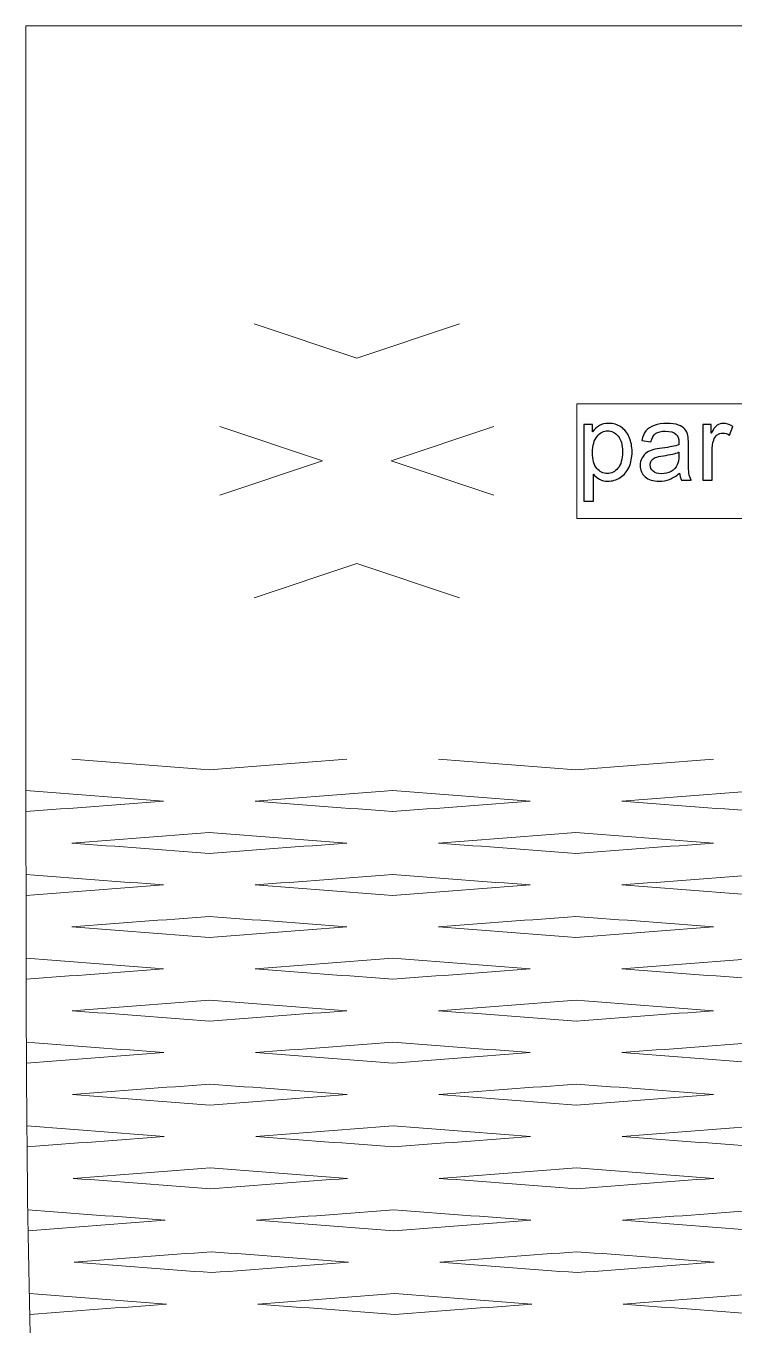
# Model space of a CAD drawing. Header units: centimetres. Extents: x -29.7 to 21.6, y -14.4 to 13.7.
# Drawn here: x 1.29 to 5.14, y 6.63 to 13.7 of the extents above; entities that cross this region are included whole.
import ezdxf

# ---------------------------------------------------------------- set-up
doc = ezdxf.new("R2010")
doc.units = ezdxf.units.CM
doc.header["$MEASUREMENT"] = 0
doc.layers.add('Layer 1', color=7, linetype='Continuous')

msp = doc.modelspace()

# ---------------------------------------------------------------- linework, layer by layer
at = {"layer": 'Layer 1', "color": 1, "lineweight": 9}
for points, knots in [([(1.28938, 9.70732), (1.28938, 9.70732), (1.28938, 13.6953), (1.28938, 13.6953), (1.28938, 13.6953), (1.28938, 13.6953), (11.25933, 13.6953), (11.25933, 13.6953), (11.25933, 13.6953), (11.25933, 13.6953), (11.25933, 9.70732), (11.25933, 9.70732)], [0, 0, 0, 0, 0.25, 0.25, 0.25, 0.25, 0.5, 0.5, 0.5, 0.5, 1, 1, 1, 1]), ([(2.53004, 12.07522), (2.53004, 12.07522), (3.08883, 11.88897), (3.08883, 11.88897), (3.08883, 11.88897), (3.08883, 11.88897), (3.64762, 12.07522), (3.64762, 12.07522)], [0, 0, 0, 0, 0.3333333, 0.3333333, 0.3333333, 0.3333333, 1, 1, 1, 1]), ([(8.76143, 11.01684), (8.76143, 11.01684), (4.28579, 11.01684), (4.28579, 11.01684), (4.28579, 11.01684), (4.28579, 11.01684), (4.28579, 11.64086), (4.28579, 11.64086), (4.28579, 11.64086), (4.28579, 11.64086), (8.76143, 11.64086), (8.76143, 11.64086), (8.76143, 11.64086), (8.76143, 11.64086), (8.76143, 11.01684), (8.76143, 11.01684)], [0, 0, 0, 0, 0.2, 0.2, 0.2, 0.2, 0.4, 0.4, 0.4, 0.4, 0.6, 0.6, 0.6, 0.6, 1, 1, 1, 1]), ([(8.76143, 11.01684), (8.76143, 11.01684), (4.28579, 11.01684), (4.28579, 11.01684), (4.28579, 11.01684), (4.28579, 11.01684), (4.28579, 11.64086), (4.28579, 11.64086), (4.28579, 11.64086), (4.28579, 11.64086), (8.76143, 11.64086), (8.76143, 11.64086), (8.76143, 11.64086), (8.76143, 11.64086), (8.76143, 11.01684), (8.76143, 11.01684)], [0, 0, 0, 0, 0.2, 0.2, 0.2, 0.2, 0.4, 0.4, 0.4, 0.4, 0.6, 0.6, 0.6, 0.6, 1, 1, 1, 1]), ([(2.3438, 11.51645), (2.3438, 11.51645), (2.90258, 11.3302), (2.90258, 11.3302), (2.90258, 11.3302), (2.90258, 11.3302), (2.3438, 11.14394), (2.3438, 11.14394)], [0, 0, 0, 0, 0.3333333, 0.3333333, 0.3333333, 0.3333333, 1, 1, 1, 1]), ([(3.83386, 11.51645), (3.83386, 11.51645), (3.27509, 11.3302), (3.27509, 11.3302), (3.27509, 11.3302), (3.27509, 11.3302), (3.83386, 11.14394), (3.83386, 11.14394)], [0, 0, 0, 0, 0.3333333, 0.3333333, 0.3333333, 0.3333333, 1, 1, 1, 1]), ([(4.32414, 11.11029), (4.32414, 11.11029), (4.32414, 11.52753), (4.32414, 11.52753), (4.32414, 11.52753), (4.32414, 11.52753), (4.37063, 11.52753), (4.37063, 11.52753), (4.37063, 11.52753), (4.37063, 11.52753), (4.37063, 11.48792), (4.37063, 11.48792), (4.37063, 11.48792), (4.38158, 11.50322), (4.39398, 11.51475), (4.40783, 11.5224), (4.40783, 11.5224), (4.42158, 11.53005), (4.43833, 11.53392), (4.458, 11.53392), (4.458, 11.53392), (4.48376, 11.53392), (4.50642, 11.52734), (4.52608, 11.51407), (4.52608, 11.51407), (4.54574, 11.5009), (4.56056, 11.4822), (4.57064, 11.45818), (4.57064, 11.45818), (4.58061, 11.43407), (4.58565, 11.40772), (4.58565, 11.37896), (4.58565, 11.37896), (4.58565, 11.34826), (4.58013, 11.32056), (4.56909, 11.29586), (4.56909, 11.29586), (4.55804, 11.27126), (4.54197, 11.25237), (4.52085, 11.2392), (4.52085, 11.2392), (4.49984, 11.22612), (4.47766, 11.21954), (4.45441, 11.21954), (4.45441, 11.21954), (4.43737, 11.21954), (4.42206, 11.22312), (4.4086, 11.23029), (4.4086, 11.23029), (4.39504, 11.23746), (4.384, 11.24646), (4.37528, 11.25741), (4.37528, 11.25741), (4.37528, 11.25741), (4.37528, 11.11029), (4.37528, 11.11029), (4.37528, 11.11029), (4.37528, 11.11029), (4.32414, 11.11029), (4.32414, 11.11029)], [0, 0, 0, 0, 0.0625, 0.0625, 0.0625, 0.0625, 0.125, 0.125, 0.125, 0.125, 0.1875, 0.1875, 0.1875, 0.1875, 0.25, 0.25, 0.25, 0.25, 0.3125, 0.3125, 0.3125, 0.3125, 0.375, 0.375, 0.375, 0.375, 0.4375, 0.4375, 0.4375, 0.4375, 0.5, 0.5, 0.5, 0.5, 0.5625, 0.5625, 0.5625, 0.5625, 0.625, 0.625, 0.625, 0.625, 0.6875, 0.6875, 0.6875, 0.6875, 0.75, 0.75, 0.75, 0.75, 0.8125, 0.8125, 0.8125, 0.8125, 0.875, 0.875, 0.875, 0.875, 1, 1, 1, 1]), ([(4.84434, 11.2637), (4.82536, 11.24753), (4.80706, 11.2362), (4.78952, 11.22951), (4.78952, 11.22951), (4.77199, 11.22283), (4.7532, 11.21954), (4.73306, 11.21954), (4.73306, 11.21954), (4.69994, 11.21954), (4.67446, 11.22758), (4.65664, 11.24375), (4.65664, 11.24375), (4.63882, 11.25983), (4.62991, 11.28046), (4.62991, 11.30554), (4.62991, 11.30554), (4.62991, 11.32027), (4.6333, 11.33373), (4.63998, 11.34593), (4.63998, 11.34593), (4.64676, 11.35813), (4.65558, 11.36782), (4.66642, 11.37518), (4.66642, 11.37518), (4.67737, 11.38254), (4.68957, 11.38816), (4.70323, 11.39194), (4.70323, 11.39194), (4.7133, 11.39455), (4.72851, 11.39707), (4.74875, 11.39959), (4.74875, 11.39959), (4.79001, 11.40443), (4.82052, 11.41034), (4.83999, 11.41712), (4.83999, 11.41712), (4.84018, 11.42409), (4.84028, 11.42855), (4.84028, 11.43039), (4.84028, 11.43039), (4.84028, 11.45111), (4.83543, 11.46574), (4.82575, 11.47426), (4.82575, 11.47426), (4.81267, 11.48579), (4.79321, 11.4915), (4.76744, 11.4915), (4.76744, 11.4915), (4.74333, 11.4915), (4.7255, 11.48724), (4.71408, 11.47881), (4.71408, 11.47881), (4.70255, 11.47039), (4.69412, 11.45547), (4.6886, 11.43397), (4.6886, 11.43397), (4.6886, 11.43397), (4.63863, 11.44094), (4.63863, 11.44094), (4.63863, 11.44094), (4.64318, 11.46235), (4.65064, 11.47969), (4.6611, 11.49286), (4.6611, 11.49286), (4.67156, 11.50603), (4.68667, 11.5161), (4.70642, 11.52327), (4.70642, 11.52327), (4.72609, 11.53034), (4.74904, 11.53392), (4.775, 11.53392), (4.775, 11.53392), (4.80076, 11.53392), (4.82178, 11.53092), (4.83795, 11.52482), (4.83795, 11.52482), (4.85403, 11.51872), (4.86594, 11.51116), (4.8735, 11.50196), (4.8735, 11.50196), (4.88105, 11.49276), (4.88638, 11.48114), (4.88948, 11.46709), (4.88948, 11.46709), (4.89112, 11.45838), (4.892, 11.44269), (4.892, 11.42012), (4.892, 11.42012), (4.892, 11.42012), (4.892, 11.35232), (4.892, 11.35232), (4.892, 11.35232), (4.892, 11.30496), (4.89306, 11.27503), (4.89519, 11.26235), (4.89519, 11.26235), (4.89723, 11.24966), (4.90149, 11.23755), (4.90769, 11.22593), (4.90769, 11.22593), (4.90769, 11.22593), (4.85422, 11.22593), (4.85422, 11.22593), (4.85422, 11.22593), (4.84909, 11.23668), (4.8458, 11.24927), (4.84434, 11.2637)], [0, 0, 0, 0, 0.0357143, 0.0357143, 0.0357143, 0.0357143, 0.0714286, 0.0714286, 0.0714286, 0.0714286, 0.1071429, 0.1071429, 0.1071429, 0.1071429, 0.1428571, 0.1428571, 0.1428571, 0.1428571, 0.1785714, 0.1785714, 0.1785714, 0.1785714, 0.2142857, 0.2142857, 0.2142857, 0.2142857, 0.25, 0.25, 0.25, 0.25, 0.2857143, 0.2857143, 0.2857143, 0.2857143, 0.3214286, 0.3214286, 0.3214286, 0.3214286, 0.3571429, 0.3571429, 0.3571429, 0.3571429, 0.3928571, 0.3928571, 0.3928571, 0.3928571, 0.4285714, 0.4285714, 0.4285714, 0.4285714, 0.4642857, 0.4642857, 0.4642857, 0.4642857, 0.5, 0.5, 0.5, 0.5, 0.5357143, 0.5357143, 0.5357143, 0.5357143, 0.5714286, 0.5714286, 0.5714286, 0.5714286, 0.6071429, 0.6071429, 0.6071429, 0.6071429, 0.6428571, 0.6428571, 0.6428571, 0.6428571, 0.6785714, 0.6785714, 0.6785714, 0.6785714, 0.7142857, 0.7142857, 0.7142857, 0.7142857, 0.75, 0.75, 0.75, 0.75, 0.7857143, 0.7857143, 0.7857143, 0.7857143, 0.8214286, 0.8214286, 0.8214286, 0.8214286, 0.8571429, 0.8571429, 0.8571429, 0.8571429, 0.8928571, 0.8928571, 0.8928571, 0.8928571, 0.9285714, 0.9285714, 0.9285714, 0.9285714, 1, 1, 1, 1]), ([(4.96996, 11.22593), (4.96996, 11.22593), (4.96996, 11.52753), (4.96996, 11.52753), (4.96996, 11.52753), (4.96996, 11.52753), (5.01587, 11.52753), (5.01587, 11.52753), (5.01587, 11.52753), (5.01587, 11.52753), (5.01587, 11.48133), (5.01587, 11.48133), (5.01587, 11.48133), (5.02759, 11.50274), (5.03844, 11.51688), (5.04841, 11.52366), (5.04841, 11.52366), (5.05839, 11.53053), (5.06933, 11.53392), (5.08125, 11.53392), (5.08125, 11.53392), (5.09849, 11.53392), (5.11602, 11.5285), (5.13384, 11.51775), (5.13384, 11.51775), (5.13384, 11.51775), (5.11563, 11.47058), (5.11563, 11.47058), (5.11563, 11.47058), (5.10323, 11.47755), (5.09084, 11.48104), (5.07844, 11.48104), (5.07844, 11.48104), (5.0673, 11.48104), (5.05732, 11.47765), (5.04851, 11.47097), (5.04851, 11.47097), (5.0397, 11.46429), (5.0334, 11.45499), (5.02962, 11.44308), (5.02962, 11.44308), (5.02391, 11.42496), (5.0211, 11.40511), (5.0211, 11.38351), (5.0211, 11.38351), (5.0211, 11.38351), (5.0211, 11.22593), (5.0211, 11.22593), (5.0211, 11.22593), (5.0211, 11.22593), (4.96996, 11.22593), (4.96996, 11.22593)], [0, 0, 0, 0, 0.0714286, 0.0714286, 0.0714286, 0.0714286, 0.1428571, 0.1428571, 0.1428571, 0.1428571, 0.2142857, 0.2142857, 0.2142857, 0.2142857, 0.2857143, 0.2857143, 0.2857143, 0.2857143, 0.3571429, 0.3571429, 0.3571429, 0.3571429, 0.4285714, 0.4285714, 0.4285714, 0.4285714, 0.5, 0.5, 0.5, 0.5, 0.5714286, 0.5714286, 0.5714286, 0.5714286, 0.6428571, 0.6428571, 0.6428571, 0.6428571, 0.7142857, 0.7142857, 0.7142857, 0.7142857, 0.7857143, 0.7857143, 0.7857143, 0.7857143, 0.8571429, 0.8571429, 0.8571429, 0.8571429, 1, 1, 1, 1]), ([(4.37063, 11.37489), (4.37063, 11.33625), (4.37848, 11.30767), (4.39407, 11.28918), (4.39407, 11.28918), (4.40976, 11.27068), (4.42875, 11.26138), (4.45102, 11.26138), (4.45102, 11.26138), (4.47369, 11.26138), (4.49306, 11.27097), (4.50913, 11.29014), (4.50913, 11.29014), (4.52531, 11.30932), (4.53335, 11.33896), (4.53335, 11.37915), (4.53335, 11.37915), (4.53335, 11.41751), (4.5255, 11.44617), (4.50971, 11.46525), (4.50971, 11.46525), (4.49393, 11.48433), (4.47514, 11.49383), (4.45325, 11.49383), (4.45325, 11.49383), (4.43155, 11.49383), (4.41238, 11.48366), (4.39572, 11.46341), (4.39572, 11.46341), (4.37896, 11.44308), (4.37063, 11.41363), (4.37063, 11.37489)], [0, 0, 0, 0, 0.1111111, 0.1111111, 0.1111111, 0.1111111, 0.2222222, 0.2222222, 0.2222222, 0.2222222, 0.3333333, 0.3333333, 0.3333333, 0.3333333, 0.4444444, 0.4444444, 0.4444444, 0.4444444, 0.5555556, 0.5555556, 0.5555556, 0.5555556, 0.6666667, 0.6666667, 0.6666667, 0.6666667, 0.7777778, 0.7777778, 0.7777778, 0.7777778, 1, 1, 1, 1]), ([(4.84028, 11.37702), (4.82168, 11.36947), (4.79379, 11.36307), (4.75659, 11.35784), (4.75659, 11.35784), (4.73548, 11.35484), (4.72057, 11.35145), (4.71185, 11.34767), (4.71185, 11.34767), (4.70313, 11.3439), (4.69645, 11.33838), (4.6917, 11.33121), (4.6917, 11.33121), (4.68696, 11.32395), (4.68454, 11.31591), (4.68454, 11.307), (4.68454, 11.307), (4.68454, 11.29353), (4.68967, 11.2822), (4.70003, 11.27319), (4.70003, 11.27319), (4.7104, 11.26419), (4.7255, 11.25963), (4.74536, 11.25963), (4.74536, 11.25963), (4.76502, 11.25963), (4.78255, 11.2639), (4.79795, 11.27252), (4.79795, 11.27252), (4.81325, 11.28104), (4.82459, 11.29276), (4.83175, 11.30758), (4.83175, 11.30758), (4.83727, 11.3191), (4.83999, 11.33605), (4.83999, 11.35843), (4.83999, 11.35843), (4.83999, 11.35843), (4.84028, 11.37702), (4.84028, 11.37702)], [0, 0, 0, 0, 0.0909091, 0.0909091, 0.0909091, 0.0909091, 0.1818182, 0.1818182, 0.1818182, 0.1818182, 0.2727273, 0.2727273, 0.2727273, 0.2727273, 0.3636364, 0.3636364, 0.3636364, 0.3636364, 0.4545455, 0.4545455, 0.4545455, 0.4545455, 0.5454545, 0.5454545, 0.5454545, 0.5454545, 0.6363636, 0.6363636, 0.6363636, 0.6363636, 0.7272727, 0.7272727, 0.7272727, 0.7272727, 0.8181818, 0.8181818, 0.8181818, 0.8181818, 1, 1, 1, 1]), ([(2.53004, 10.58517), (2.53004, 10.58517), (3.08883, 10.77143), (3.08883, 10.77143), (3.08883, 10.77143), (3.08883, 10.77143), (3.64762, 10.58517), (3.64762, 10.58517)], [0, 0, 0, 0, 0.3333333, 0.3333333, 0.3333333, 0.3333333, 1, 1, 1, 1]), ([(1.28938, 9.70732), (1.28938, 6.85878), (1.28938, 5.4345), (1.53864, 4.0102), (1.53864, 4.0102), (1.78789, 2.58594), (2.28639, 1.16166), (4.28038, -0.26262)], [0, 0, 0, 0, 0.3333333, 0.3333333, 0.3333333, 0.3333333, 1, 1, 1, 1]), ([(1.53864, 9.70732), (1.78789, 9.68831), (2.03714, 9.66932), (2.28639, 9.65033), (2.28639, 9.65033), (2.53564, 9.66932), (2.78489, 9.68831), (3.03413, 9.70732)], [0, 0, 0, 0, 0.3333333, 0.3333333, 0.3333333, 0.3333333, 1, 1, 1, 1]), ([(3.53263, 9.70732), (3.78188, 9.68831), (4.03112, 9.66932), (4.28038, 9.65033), (4.28038, 9.65033), (4.52962, 9.66932), (4.77888, 9.68831), (5.02812, 9.70732)], [0, 0, 0, 0, 0.3333333, 0.3333333, 0.3333333, 0.3333333, 1, 1, 1, 1]), ([(1.28941, 9.42238), (1.53865, 9.44136), (1.78791, 9.46036), (2.03714, 9.47936), (2.03714, 9.47936), (1.78789, 9.49836), (1.53865, 9.51735), (1.28941, 9.53635)], [0, 0, 0, 0, 0.3333333, 0.3333333, 0.3333333, 0.3333333, 1, 1, 1, 1]), ([(3.2834, 9.42238), (3.03414, 9.44136), (2.78489, 9.46036), (2.53566, 9.47936), (2.53566, 9.47936), (2.78489, 9.49836), (3.03414, 9.51735), (3.2834, 9.53635)], [0, 0, 0, 0, 0.3333333, 0.3333333, 0.3333333, 0.3333333, 1, 1, 1, 1]), ([(3.2834, 9.42238), (3.53263, 9.44136), (3.78188, 9.46036), (4.03114, 9.47936), (4.03114, 9.47936), (3.78188, 9.49836), (3.53263, 9.51735), (3.2834, 9.53635)], [0, 0, 0, 0, 0.3333333, 0.3333333, 0.3333333, 0.3333333, 1, 1, 1, 1]), ([(5.27736, 9.42238), (5.02812, 9.44136), (4.77888, 9.46036), (4.52962, 9.47936), (4.52962, 9.47936), (4.77888, 9.49836), (5.02812, 9.51735), (5.27736, 9.53635)], [0, 0, 0, 0, 0.3333333, 0.3333333, 0.3333333, 0.3333333, 1, 1, 1, 1]), ([(1.53867, 9.2514), (1.78791, 9.2704), (2.03717, 9.2894), (2.2864, 9.30838), (2.2864, 9.30838), (2.53566, 9.2894), (2.78492, 9.2704), (3.03418, 9.2514)], [0, 0, 0, 0, 0.3333333, 0.3333333, 0.3333333, 0.3333333, 1, 1, 1, 1]), ([(3.53264, 9.2514), (3.78188, 9.2704), (4.03114, 9.2894), (4.2804, 9.30838), (4.2804, 9.30838), (4.52962, 9.2894), (4.77888, 9.2704), (5.02814, 9.2514)], [0, 0, 0, 0, 0.3333333, 0.3333333, 0.3333333, 0.3333333, 1, 1, 1, 1]), ([(1.53867, 9.2514), (1.78793, 9.2324), (2.03719, 9.21342), (2.28645, 9.19441), (2.28645, 9.19441), (2.53568, 9.21342), (2.78492, 9.2324), (3.03418, 9.2514)], [0, 0, 0, 0, 0.3333333, 0.3333333, 0.3333333, 0.3333333, 1, 1, 1, 1]), ([(3.53264, 9.2514), (3.7819, 9.2324), (4.03116, 9.21342), (4.2804, 9.19441), (4.2804, 9.19441), (4.52966, 9.21342), (4.77888, 9.2324), (5.02814, 9.2514)], [0, 0, 0, 0, 0.3333333, 0.3333333, 0.3333333, 0.3333333, 1, 1, 1, 1]), ([(1.28962, 8.96644), (1.53885, 8.98546), (1.78807, 9.00446), (2.03731, 9.02344), (2.03731, 9.02344), (1.78806, 9.04244), (1.5388, 9.06144), (1.28954, 9.08045)], [0, 0, 0, 0, 0.3333333, 0.3333333, 0.3333333, 0.3333333, 1, 1, 1, 1]), ([(3.28352, 8.96644), (3.03429, 8.98546), (2.78503, 9.00446), (2.53577, 9.02344), (2.53577, 9.02344), (2.785, 9.04244), (3.03423, 9.06144), (3.28347, 9.08045)], [0, 0, 0, 0, 0.3333333, 0.3333333, 0.3333333, 0.3333333, 1, 1, 1, 1]), ([(3.28352, 8.96644), (3.53275, 8.98546), (3.78197, 9.00446), (4.03121, 9.02344), (4.03121, 9.02344), (3.78197, 9.04244), (3.53273, 9.06144), (3.28347, 9.08045)], [0, 0, 0, 0, 0.3333333, 0.3333333, 0.3333333, 0.3333333, 1, 1, 1, 1]), ([(5.27741, 8.96644), (5.02819, 8.98546), (4.77893, 9.00446), (4.5297, 9.02344), (4.5297, 9.02344), (4.77893, 9.04244), (5.02815, 9.06144), (5.2774, 9.08045)], [0, 0, 0, 0, 0.3333333, 0.3333333, 0.3333333, 0.3333333, 1, 1, 1, 1]), ([(1.53897, 8.79548), (1.78819, 8.81447), (2.03742, 8.83347), (2.28664, 8.85247), (2.28664, 8.85247), (2.53588, 8.83347), (2.78512, 8.81447), (3.03436, 8.79548)], [0, 0, 0, 0, 0.3333333, 0.3333333, 0.3333333, 0.3333333, 1, 1, 1, 1]), ([(3.53282, 8.79548), (3.78204, 8.81447), (4.03128, 8.83347), (4.28049, 8.85247), (4.28049, 8.85247), (4.52975, 8.83347), (4.77898, 8.81447), (5.0282, 8.79548)], [0, 0, 0, 0, 0.3333333, 0.3333333, 0.3333333, 0.3333333, 1, 1, 1, 1]), ([(1.53897, 8.79548), (1.78825, 8.77648), (2.03751, 8.75748), (2.28676, 8.7385), (2.28676, 8.7385), (2.53595, 8.75748), (2.78515, 8.77648), (3.03436, 8.79548)], [0, 0, 0, 0, 0.3333333, 0.3333333, 0.3333333, 0.3333333, 1, 1, 1, 1]), ([(3.53282, 8.79548), (3.78208, 8.77648), (4.03133, 8.75748), (4.28057, 8.7385), (4.28057, 8.7385), (4.52977, 8.75748), (4.77898, 8.77648), (5.0282, 8.79548)], [0, 0, 0, 0, 0.3333333, 0.3333333, 0.3333333, 0.3333333, 1, 1, 1, 1]), ([(1.29036, 8.51053), (1.53951, 8.52953), (1.78866, 8.54853), (2.03786, 8.56753), (2.03786, 8.56753), (1.78861, 8.58651), (1.53935, 8.60552), (1.29011, 8.62451)], [0, 0, 0, 0, 0.3333333, 0.3333333, 0.3333333, 0.3333333, 1, 1, 1, 1]), ([(3.28398, 8.51053), (3.03473, 8.52953), (2.78551, 8.54853), (2.53626, 8.56753), (2.53626, 8.56753), (2.78542, 8.58651), (3.03462, 8.60552), (3.28381, 8.62451)], [0, 0, 0, 0, 0.3333333, 0.3333333, 0.3333333, 0.3333333, 1, 1, 1, 1]), ([(3.28398, 8.51053), (3.53312, 8.52953), (3.78232, 8.54853), (4.0315, 8.56753), (4.0315, 8.56753), (3.78228, 8.58651), (3.53306, 8.60552), (3.28381, 8.62451)], [0, 0, 0, 0, 0.3333333, 0.3333333, 0.3333333, 0.3333333, 1, 1, 1, 1]), ([(5.27756, 8.51053), (5.02835, 8.52953), (4.77914, 8.54853), (4.52991, 8.56753), (4.52991, 8.56753), (4.77913, 8.58651), (5.0283, 8.60552), (5.27752, 8.62451)], [0, 0, 0, 0, 0.3333333, 0.3333333, 0.3333333, 0.3333333, 1, 1, 1, 1]), ([(1.5399, 8.33957), (1.78902, 8.35856), (2.03819, 8.37755), (2.28735, 8.39655), (2.28735, 8.39655), (2.53654, 8.37755), (2.78578, 8.35856), (3.035, 8.33957)], [0, 0, 0, 0, 0.3333333, 0.3333333, 0.3333333, 0.3333333, 1, 1, 1, 1]), ([(1.5399, 8.33957), (1.78918, 8.32056), (2.03842, 8.30158), (2.28766, 8.28258), (2.28766, 8.28258), (2.53676, 8.30158), (2.78587, 8.32056), (3.035, 8.33957)], [0, 0, 0, 0, 0.3333333, 0.3333333, 0.3333333, 0.3333333, 1, 1, 1, 1]), ([(3.53337, 8.33957), (3.78253, 8.35856), (4.03168, 8.37755), (4.28085, 8.39655), (4.28085, 8.39655), (4.53005, 8.37755), (4.77925, 8.35856), (5.02845, 8.33957)], [0, 0, 0, 0, 0.3333333, 0.3333333, 0.3333333, 0.3333333, 1, 1, 1, 1]), ([(3.53337, 8.33957), (3.7826, 8.32056), (4.0318, 8.30158), (4.28101, 8.28258), (4.28101, 8.28258), (4.53016, 8.30158), (4.77929, 8.32056), (5.02845, 8.33957)], [0, 0, 0, 0, 0.3333333, 0.3333333, 0.3333333, 0.3333333, 1, 1, 1, 1]), ([(1.29203, 8.05461), (1.54107, 8.07363), (1.79013, 8.09261), (2.03916, 8.11161), (2.03916, 8.11161), (1.78995, 8.13061), (1.54073, 8.1496), (1.29151, 8.1686)], [0, 0, 0, 0, 0.3333333, 0.3333333, 0.3333333, 0.3333333, 1, 1, 1, 1]), ([(3.28496, 8.05461), (3.0358, 8.07363), (2.7866, 8.09261), (2.53741, 8.11161), (2.53741, 8.11161), (2.78648, 8.13061), (3.03557, 8.1496), (3.28465, 8.1686)], [0, 0, 0, 0, 0.3333333, 0.3333333, 0.3333333, 0.3333333, 1, 1, 1, 1]), ([(3.28496, 8.05461), (3.53402, 8.07363), (3.78312, 8.09261), (4.03221, 8.11161), (4.03221, 8.11161), (3.78302, 8.13061), (3.53382, 8.1496), (3.28465, 8.1686)], [0, 0, 0, 0, 0.3333333, 0.3333333, 0.3333333, 0.3333333, 1, 1, 1, 1]), ([(5.27789, 8.05461), (5.02875, 8.07363), (4.77961, 8.09261), (4.53046, 8.11161), (4.53046, 8.11161), (4.77955, 8.13061), (5.02866, 8.1496), (5.27779, 8.1686)], [0, 0, 0, 0, 0.3333333, 0.3333333, 0.3333333, 0.3333333, 1, 1, 1, 1]), ([(1.54191, 7.88364), (1.7909, 7.90265), (2.03992, 7.92164), (2.28893, 7.94063), (2.28893, 7.94063), (2.53808, 7.92164), (2.78723, 7.90265), (3.03635, 7.88364)], [0, 0, 0, 0, 0.3333333, 0.3333333, 0.3333333, 0.3333333, 1, 1, 1, 1]), ([(3.53453, 7.88364), (3.78353, 7.90265), (4.03259, 7.92164), (4.28164, 7.94063), (4.28164, 7.94063), (4.53075, 7.92164), (4.77988, 7.90265), (5.02899, 7.88364)], [0, 0, 0, 0, 0.3333333, 0.3333333, 0.3333333, 0.3333333, 1, 1, 1, 1]), ([(1.54191, 7.88364), (1.79112, 7.86466), (2.04035, 7.84566), (2.28952, 7.82666), (2.28952, 7.82666), (2.53844, 7.84566), (2.78741, 7.86466), (3.03635, 7.88364)], [0, 0, 0, 0, 0.3333333, 0.3333333, 0.3333333, 0.3333333, 1, 1, 1, 1]), ([(3.53453, 7.88364), (3.78367, 7.86466), (4.03282, 7.84566), (4.28196, 7.82666), (4.28196, 7.82666), (4.53093, 7.84566), (4.77994, 7.86466), (5.02899, 7.88364)], [0, 0, 0, 0, 0.3333333, 0.3333333, 0.3333333, 0.3333333, 1, 1, 1, 1]), ([(1.29532, 7.5987), (1.54409, 7.6177), (1.7929, 7.63669), (2.04174, 7.65568), (2.04174, 7.65568), (1.79262, 7.67469), (1.5435, 7.69367), (1.29432, 7.71269)], [0, 0, 0, 0, 0.3333333, 0.3333333, 0.3333333, 0.3333333, 1, 1, 1, 1]), ([(3.28693, 7.5987), (3.03789, 7.6177), (2.78881, 7.63669), (2.5397, 7.65568), (2.5397, 7.65568), (2.78855, 7.67469), (3.03742, 7.69367), (3.28634, 7.71269)], [0, 0, 0, 0, 0.3333333, 0.3333333, 0.3333333, 0.3333333, 1, 1, 1, 1]), ([(3.28693, 7.5987), (3.53577, 7.6177), (3.78464, 7.63669), (4.03356, 7.65568), (4.03356, 7.65568), (3.78451, 7.67469), (3.53545, 7.69367), (3.28634, 7.71269)], [0, 0, 0, 0, 0.3333333, 0.3333333, 0.3333333, 0.3333333, 1, 1, 1, 1]), ([(5.27856, 7.5987), (5.02957, 7.6177), (4.78056, 7.63669), (4.53152, 7.65568), (4.53152, 7.65568), (4.78045, 7.67469), (5.02939, 7.69367), (5.27836, 7.71269)], [0, 0, 0, 0, 0.3333333, 0.3333333, 0.3333333, 0.3333333, 1, 1, 1, 1]), ([(1.54567, 7.42773), (1.79439, 7.44672), (2.04316, 7.46574), (2.29192, 7.48472), (2.29192, 7.48472), (2.54096, 7.46574), (2.78996, 7.44672), (3.03894, 7.42773)], [0, 0, 0, 0, 0.3333333, 0.3333333, 0.3333333, 0.3333333, 1, 1, 1, 1]), ([(1.54567, 7.42773), (1.79482, 7.40874), (2.04393, 7.38975), (2.29298, 7.37076), (2.29298, 7.37076), (2.54158, 7.38975), (2.79026, 7.40874), (3.03894, 7.42773)], [0, 0, 0, 0, 0.3333333, 0.3333333, 0.3333333, 0.3333333, 1, 1, 1, 1]), ([(3.53671, 7.42773), (3.78548, 7.44672), (4.03431, 7.46574), (4.28314, 7.48472), (4.28314, 7.48472), (4.53211, 7.46574), (4.78106, 7.44672), (5.02998, 7.42773)], [0, 0, 0, 0, 0.3333333, 0.3333333, 0.3333333, 0.3333333, 1, 1, 1, 1]), ([(3.53671, 7.42773), (3.78573, 7.40874), (4.03474, 7.38975), (4.28368, 7.37076), (4.28368, 7.37076), (4.5324, 7.38975), (4.78115, 7.40874), (5.02998, 7.42773)], [0, 0, 0, 0, 0.3333333, 0.3333333, 0.3333333, 0.3333333, 1, 1, 1, 1]), ([(1.30102, 7.14283), (1.54942, 7.16183), (1.79785, 7.18083), (2.04629, 7.19981), (2.04629, 7.19981), (1.79736, 7.21879), (1.54837, 7.23781), (1.29933, 7.25679)], [0, 0, 0, 0, 0.3333333, 0.3333333, 0.3333333, 0.3333333, 1, 1, 1, 1]), ([(3.29036, 7.14283), (3.04151, 7.16183), (2.79264, 7.18083), (2.54372, 7.19981), (2.54372, 7.19981), (2.79221, 7.21879), (3.04075, 7.23781), (3.28936, 7.25679)], [0, 0, 0, 0, 0.3333333, 0.3333333, 0.3333333, 0.3333333, 1, 1, 1, 1]), ([(3.29036, 7.14283), (3.53885, 7.16183), (3.7874, 7.18083), (4.03599, 7.19981), (4.03599, 7.19981), (3.78715, 7.21879), (3.53826, 7.23781), (3.28936, 7.25679)], [0, 0, 0, 0, 0.3333333, 0.3333333, 0.3333333, 0.3333333, 1, 1, 1, 1]), ([(5.27969, 7.14283), (5.03097, 7.16183), (4.78222, 7.18083), (4.5334, 7.19981), (4.5334, 7.19981), (4.78201, 7.21879), (5.03068, 7.23781), (5.27936, 7.25679)], [0, 0, 0, 0, 0.3333333, 0.3333333, 0.3333333, 0.3333333, 1, 1, 1, 1]), ([(1.55212, 6.97188), (1.80037, 6.99087), (2.0487, 7.00987), (2.29704, 7.02887), (2.29704, 7.02887), (2.54585, 7.00987), (2.79463, 6.99087), (3.04334, 6.97188)], [0, 0, 0, 0, 0.3333333, 0.3333333, 0.3333333, 0.3333333, 1, 1, 1, 1]), ([(3.54044, 6.97188), (3.78881, 6.99087), (4.03724, 7.00987), (4.28572, 7.02887), (4.28572, 7.02887), (4.5344, 7.00987), (4.78305, 6.99087), (5.03166, 6.97188)], [0, 0, 0, 0, 0.3333333, 0.3333333, 0.3333333, 0.3333333, 1, 1, 1, 1]), ([(1.55212, 6.97188), (1.80105, 6.95288), (2.04997, 6.93388), (2.29882, 6.9149), (2.29882, 6.9149), (2.54691, 6.93388), (2.79511, 6.95288), (3.04334, 6.97188)], [0, 0, 0, 0, 0.3333333, 0.3333333, 0.3333333, 0.3333333, 1, 1, 1, 1]), ([(3.54044, 6.97188), (3.78922, 6.95288), (4.03794, 6.93388), (4.28659, 6.9149), (4.28659, 6.9149), (4.53489, 6.93388), (4.78323, 6.95288), (5.03166, 6.97188)], [0, 0, 0, 0, 0.3333333, 0.3333333, 0.3333333, 0.3333333, 1, 1, 1, 1]), ([(1.31033, 6.68703), (1.55806, 6.70601), (1.80591, 6.72498), (2.05378, 6.74398), (2.05378, 6.74398), (1.80513, 6.76298), (1.55641, 6.78196), (1.30764, 6.80094)], [0, 0, 0, 0, 0.3333333, 0.3333333, 0.3333333, 0.3333333, 1, 1, 1, 1]), ([(3.29595, 6.68703), (3.04748, 6.70601), (2.79893, 6.72498), (2.55032, 6.74398), (2.55032, 6.74398), (2.79824, 6.76298), (3.04624, 6.78196), (3.29434, 6.80094)], [0, 0, 0, 0, 0.3333333, 0.3333333, 0.3333333, 0.3333333, 1, 1, 1, 1]), ([(3.29595, 6.68703), (3.54389, 6.70601), (3.79187, 6.72498), (4.03994, 6.74398), (4.03994, 6.74398), (3.79146, 6.76298), (3.5429, 6.78196), (3.29434, 6.80094)], [0, 0, 0, 0, 0.3333333, 0.3333333, 0.3333333, 0.3333333, 1, 1, 1, 1]), ([(5.28155, 6.68703), (5.03327, 6.70601), (4.78492, 6.72498), (4.53648, 6.74398), (4.53648, 6.74398), (4.78457, 6.76298), (5.03277, 6.78196), (5.28101, 6.80094)], [0, 0, 0, 0, 0.3333333, 0.3333333, 0.3333333, 0.3333333, 1, 1, 1, 1])]:
    msp.add_open_spline(points, degree=3, knots=knots, dxfattribs=at)
at = {"layer": 'Layer 1', "color": 250}
for points, knots in [([(4.32414, 11.11029), (4.32414, 11.11029), (4.32414, 11.52753), (4.32414, 11.52753), (4.32414, 11.52753), (4.32414, 11.52753), (4.37063, 11.52753), (4.37063, 11.52753), (4.37063, 11.52753), (4.37063, 11.52753), (4.37063, 11.48792), (4.37063, 11.48792), (4.37063, 11.48792), (4.38158, 11.50322), (4.39398, 11.51475), (4.40783, 11.5224), (4.40783, 11.5224), (4.42158, 11.53005), (4.43833, 11.53392), (4.458, 11.53392), (4.458, 11.53392), (4.48376, 11.53392), (4.50642, 11.52734), (4.52608, 11.51407), (4.52608, 11.51407), (4.54574, 11.5009), (4.56056, 11.4822), (4.57064, 11.45818), (4.57064, 11.45818), (4.58061, 11.43407), (4.58565, 11.40772), (4.58565, 11.37896), (4.58565, 11.37896), (4.58565, 11.34826), (4.58013, 11.32056), (4.56909, 11.29586), (4.56909, 11.29586), (4.55804, 11.27126), (4.54197, 11.25237), (4.52085, 11.2392), (4.52085, 11.2392), (4.49984, 11.22612), (4.47766, 11.21954), (4.45441, 11.21954), (4.45441, 11.21954), (4.43737, 11.21954), (4.42206, 11.22312), (4.4086, 11.23029), (4.4086, 11.23029), (4.39504, 11.23746), (4.384, 11.24646), (4.37528, 11.25741), (4.37528, 11.25741), (4.37528, 11.25741), (4.37528, 11.11029), (4.37528, 11.11029), (4.37528, 11.11029), (4.37528, 11.11029), (4.32414, 11.11029), (4.32414, 11.11029)], [0, 0, 0, 0, 0.0625, 0.0625, 0.0625, 0.0625, 0.125, 0.125, 0.125, 0.125, 0.1875, 0.1875, 0.1875, 0.1875, 0.25, 0.25, 0.25, 0.25, 0.3125, 0.3125, 0.3125, 0.3125, 0.375, 0.375, 0.375, 0.375, 0.4375, 0.4375, 0.4375, 0.4375, 0.5, 0.5, 0.5, 0.5, 0.5625, 0.5625, 0.5625, 0.5625, 0.625, 0.625, 0.625, 0.625, 0.6875, 0.6875, 0.6875, 0.6875, 0.75, 0.75, 0.75, 0.75, 0.8125, 0.8125, 0.8125, 0.8125, 0.875, 0.875, 0.875, 0.875, 1, 1, 1, 1]), ([(4.84434, 11.2637), (4.82536, 11.24753), (4.80706, 11.2362), (4.78952, 11.22951), (4.78952, 11.22951), (4.77199, 11.22283), (4.7532, 11.21954), (4.73306, 11.21954), (4.73306, 11.21954), (4.69994, 11.21954), (4.67446, 11.22758), (4.65664, 11.24375), (4.65664, 11.24375), (4.63882, 11.25983), (4.62991, 11.28046), (4.62991, 11.30554), (4.62991, 11.30554), (4.62991, 11.32027), (4.6333, 11.33373), (4.63998, 11.34593), (4.63998, 11.34593), (4.64676, 11.35813), (4.65558, 11.36782), (4.66642, 11.37518), (4.66642, 11.37518), (4.67737, 11.38254), (4.68957, 11.38816), (4.70323, 11.39194), (4.70323, 11.39194), (4.7133, 11.39455), (4.72851, 11.39707), (4.74875, 11.39959), (4.74875, 11.39959), (4.79001, 11.40443), (4.82052, 11.41034), (4.83999, 11.41712), (4.83999, 11.41712), (4.84018, 11.42409), (4.84028, 11.42855), (4.84028, 11.43039), (4.84028, 11.43039), (4.84028, 11.45111), (4.83543, 11.46574), (4.82575, 11.47426), (4.82575, 11.47426), (4.81267, 11.48579), (4.79321, 11.4915), (4.76744, 11.4915), (4.76744, 11.4915), (4.74333, 11.4915), (4.7255, 11.48724), (4.71408, 11.47881), (4.71408, 11.47881), (4.70255, 11.47039), (4.69412, 11.45547), (4.6886, 11.43397), (4.6886, 11.43397), (4.6886, 11.43397), (4.63863, 11.44094), (4.63863, 11.44094), (4.63863, 11.44094), (4.64318, 11.46235), (4.65064, 11.47969), (4.6611, 11.49286), (4.6611, 11.49286), (4.67156, 11.50603), (4.68667, 11.5161), (4.70642, 11.52327), (4.70642, 11.52327), (4.72609, 11.53034), (4.74904, 11.53392), (4.775, 11.53392), (4.775, 11.53392), (4.80076, 11.53392), (4.82178, 11.53092), (4.83795, 11.52482), (4.83795, 11.52482), (4.85403, 11.51872), (4.86594, 11.51116), (4.8735, 11.50196), (4.8735, 11.50196), (4.88105, 11.49276), (4.88638, 11.48114), (4.88948, 11.46709), (4.88948, 11.46709), (4.89112, 11.45838), (4.892, 11.44269), (4.892, 11.42012), (4.892, 11.42012), (4.892, 11.42012), (4.892, 11.35232), (4.892, 11.35232), (4.892, 11.35232), (4.892, 11.30496), (4.89306, 11.27503), (4.89519, 11.26235), (4.89519, 11.26235), (4.89723, 11.24966), (4.90149, 11.23755), (4.90769, 11.22593), (4.90769, 11.22593), (4.90769, 11.22593), (4.85422, 11.22593), (4.85422, 11.22593), (4.85422, 11.22593), (4.84909, 11.23668), (4.8458, 11.24927), (4.84434, 11.2637)], [0, 0, 0, 0, 0.0357143, 0.0357143, 0.0357143, 0.0357143, 0.0714286, 0.0714286, 0.0714286, 0.0714286, 0.1071429, 0.1071429, 0.1071429, 0.1071429, 0.1428571, 0.1428571, 0.1428571, 0.1428571, 0.1785714, 0.1785714, 0.1785714, 0.1785714, 0.2142857, 0.2142857, 0.2142857, 0.2142857, 0.25, 0.25, 0.25, 0.25, 0.2857143, 0.2857143, 0.2857143, 0.2857143, 0.3214286, 0.3214286, 0.3214286, 0.3214286, 0.3571429, 0.3571429, 0.3571429, 0.3571429, 0.3928571, 0.3928571, 0.3928571, 0.3928571, 0.4285714, 0.4285714, 0.4285714, 0.4285714, 0.4642857, 0.4642857, 0.4642857, 0.4642857, 0.5, 0.5, 0.5, 0.5, 0.5357143, 0.5357143, 0.5357143, 0.5357143, 0.5714286, 0.5714286, 0.5714286, 0.5714286, 0.6071429, 0.6071429, 0.6071429, 0.6071429, 0.6428571, 0.6428571, 0.6428571, 0.6428571, 0.6785714, 0.6785714, 0.6785714, 0.6785714, 0.7142857, 0.7142857, 0.7142857, 0.7142857, 0.75, 0.75, 0.75, 0.75, 0.7857143, 0.7857143, 0.7857143, 0.7857143, 0.8214286, 0.8214286, 0.8214286, 0.8214286, 0.8571429, 0.8571429, 0.8571429, 0.8571429, 0.8928571, 0.8928571, 0.8928571, 0.8928571, 0.9285714, 0.9285714, 0.9285714, 0.9285714, 1, 1, 1, 1]), ([(4.96996, 11.22593), (4.96996, 11.22593), (4.96996, 11.52753), (4.96996, 11.52753), (4.96996, 11.52753), (4.96996, 11.52753), (5.01587, 11.52753), (5.01587, 11.52753), (5.01587, 11.52753), (5.01587, 11.52753), (5.01587, 11.48133), (5.01587, 11.48133), (5.01587, 11.48133), (5.02759, 11.50274), (5.03844, 11.51688), (5.04841, 11.52366), (5.04841, 11.52366), (5.05839, 11.53053), (5.06933, 11.53392), (5.08125, 11.53392), (5.08125, 11.53392), (5.09849, 11.53392), (5.11602, 11.5285), (5.13384, 11.51775), (5.13384, 11.51775), (5.13384, 11.51775), (5.11563, 11.47058), (5.11563, 11.47058), (5.11563, 11.47058), (5.10323, 11.47755), (5.09084, 11.48104), (5.07844, 11.48104), (5.07844, 11.48104), (5.0673, 11.48104), (5.05732, 11.47765), (5.04851, 11.47097), (5.04851, 11.47097), (5.0397, 11.46429), (5.0334, 11.45499), (5.02962, 11.44308), (5.02962, 11.44308), (5.02391, 11.42496), (5.0211, 11.40511), (5.0211, 11.38351), (5.0211, 11.38351), (5.0211, 11.38351), (5.0211, 11.22593), (5.0211, 11.22593), (5.0211, 11.22593), (5.0211, 11.22593), (4.96996, 11.22593), (4.96996, 11.22593)], [0, 0, 0, 0, 0.0714286, 0.0714286, 0.0714286, 0.0714286, 0.1428571, 0.1428571, 0.1428571, 0.1428571, 0.2142857, 0.2142857, 0.2142857, 0.2142857, 0.2857143, 0.2857143, 0.2857143, 0.2857143, 0.3571429, 0.3571429, 0.3571429, 0.3571429, 0.4285714, 0.4285714, 0.4285714, 0.4285714, 0.5, 0.5, 0.5, 0.5, 0.5714286, 0.5714286, 0.5714286, 0.5714286, 0.6428571, 0.6428571, 0.6428571, 0.6428571, 0.7142857, 0.7142857, 0.7142857, 0.7142857, 0.7857143, 0.7857143, 0.7857143, 0.7857143, 0.8571429, 0.8571429, 0.8571429, 0.8571429, 1, 1, 1, 1]), ([(4.37063, 11.37489), (4.37063, 11.33625), (4.37848, 11.30767), (4.39407, 11.28918), (4.39407, 11.28918), (4.40976, 11.27068), (4.42875, 11.26138), (4.45102, 11.26138), (4.45102, 11.26138), (4.47369, 11.26138), (4.49306, 11.27097), (4.50913, 11.29014), (4.50913, 11.29014), (4.52531, 11.30932), (4.53335, 11.33896), (4.53335, 11.37915), (4.53335, 11.37915), (4.53335, 11.41751), (4.5255, 11.44617), (4.50971, 11.46525), (4.50971, 11.46525), (4.49393, 11.48433), (4.47514, 11.49383), (4.45325, 11.49383), (4.45325, 11.49383), (4.43155, 11.49383), (4.41238, 11.48366), (4.39572, 11.46341), (4.39572, 11.46341), (4.37896, 11.44308), (4.37063, 11.41363), (4.37063, 11.37489)], [0, 0, 0, 0, 0.1111111, 0.1111111, 0.1111111, 0.1111111, 0.2222222, 0.2222222, 0.2222222, 0.2222222, 0.3333333, 0.3333333, 0.3333333, 0.3333333, 0.4444444, 0.4444444, 0.4444444, 0.4444444, 0.5555556, 0.5555556, 0.5555556, 0.5555556, 0.6666667, 0.6666667, 0.6666667, 0.6666667, 0.7777778, 0.7777778, 0.7777778, 0.7777778, 1, 1, 1, 1]), ([(4.84028, 11.37702), (4.82168, 11.36947), (4.79379, 11.36307), (4.75659, 11.35784), (4.75659, 11.35784), (4.73548, 11.35484), (4.72057, 11.35145), (4.71185, 11.34767), (4.71185, 11.34767), (4.70313, 11.3439), (4.69645, 11.33838), (4.6917, 11.33121), (4.6917, 11.33121), (4.68696, 11.32395), (4.68454, 11.31591), (4.68454, 11.307), (4.68454, 11.307), (4.68454, 11.29353), (4.68967, 11.2822), (4.70003, 11.27319), (4.70003, 11.27319), (4.7104, 11.26419), (4.7255, 11.25963), (4.74536, 11.25963), (4.74536, 11.25963), (4.76502, 11.25963), (4.78255, 11.2639), (4.79795, 11.27252), (4.79795, 11.27252), (4.81325, 11.28104), (4.82459, 11.29276), (4.83175, 11.30758), (4.83175, 11.30758), (4.83727, 11.3191), (4.83999, 11.33605), (4.83999, 11.35843), (4.83999, 11.35843), (4.83999, 11.35843), (4.84028, 11.37702), (4.84028, 11.37702)], [0, 0, 0, 0, 0.0909091, 0.0909091, 0.0909091, 0.0909091, 0.1818182, 0.1818182, 0.1818182, 0.1818182, 0.2727273, 0.2727273, 0.2727273, 0.2727273, 0.3636364, 0.3636364, 0.3636364, 0.3636364, 0.4545455, 0.4545455, 0.4545455, 0.4545455, 0.5454545, 0.5454545, 0.5454545, 0.5454545, 0.6363636, 0.6363636, 0.6363636, 0.6363636, 0.7272727, 0.7272727, 0.7272727, 0.7272727, 0.8181818, 0.8181818, 0.8181818, 0.8181818, 1, 1, 1, 1])]:
    msp.add_open_spline(points, degree=3, knots=knots, dxfattribs=at)

doc.saveas('drawing.dxf')
